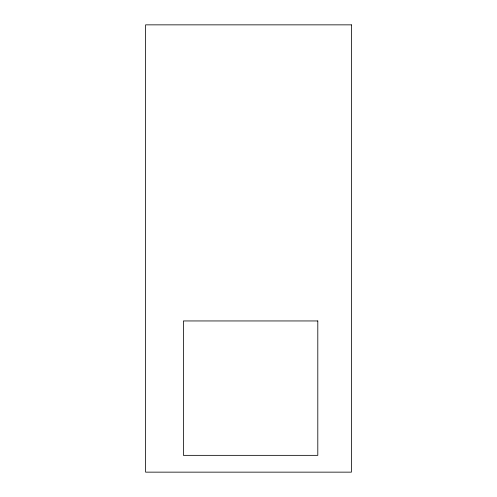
<?xml version="1.0" encoding="UTF-8"?>
<svg xmlns="http://www.w3.org/2000/svg" width="497" height="497" viewBox="0 0 497 497"><rect width="100%" height="100%" fill="white"/><g stroke="black" fill="none" stroke-linecap="round" stroke-linejoin="round"><path stroke-width="0.75" d="M351.398 24.85L145.602 24.85L145.602 472.15L351.398 472.15L351.398 24.85M317.8 320.95L183.399 320.95L183.399 455.351L317.8 455.351L317.8 320.95"/></g></svg>
